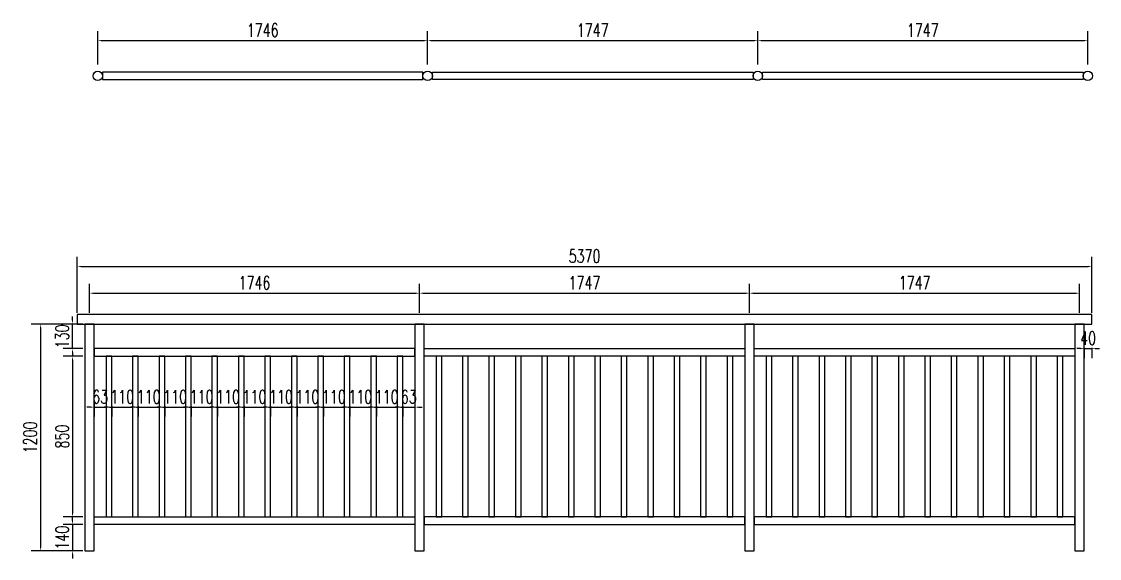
# Model space of a CAD drawing. Header units: millimetres. Extents: x -2430464 to 225692, y -180 to 1805330.
# Drawn here: x -1566418 to -1560713, y 608733 to 611574 of the extents above; entities that cross this region are included whole.
import ezdxf

# ---------------------------------------------------------------- set-up
doc = ezdxf.new("R2010")
doc.units = ezdxf.units.MM
doc.header["$LTSCALE"] = 1000
doc.layers.get('0').update_dxf_attribs({"linetype": 'CONTINUOUS'})
doc.layers.get('DEFPOINTS').update_dxf_attribs({"linetype": 'CONTINUOUS'})
for name, color, linetype in [('W-PLASTIC_RAILINGS塑木栏杆', 6, 'CONTINUOUS'), ('W-WOOD_FLOOR木地板', 30, 'CONTINUOUS'), ('景-通用-文字', 7, 'CONTINUOUS')]:
    doc.layers.add(name, color=color, linetype=linetype)
doc.styles.add('STANDARD_T3', font='simplex.shx', dxfattribs={"width": 0.7, "bigfont": 'gbcbig.shx'})
doc.dimstyles.new('W&&20', dxfattribs={"dimtxt": 70, "dimasz": 20, "dimexe": 50, "dimexo": 60, "dimgap": 20, "dimtad": 1, "dimdec": 0, "dimzin": 0, "dimdsep": 46, "dimtxsty": 'STANDARD_T3', "dimcen": 0.09, "dimclrd": 1, "dimclre": 1, "dimclrt": 7, "dimazin": 2, "dimtfac": 1, "dimtdec": 0, "dimtix": 1, "dimtmove": 2, "dimatfit": 3, "dimfxl": 0, "dimtolj": 1, "dimtzin": 0, "dimarcsym": 0})

# ---------------------------------------------------------------- blocks, each defined once
blk = doc.blocks.new('*U794')
at = {"layer": 'W-PLASTIC_RAILINGS塑木栏杆'}
blk.add_lwpolyline([(-15, -420), (15, -420), (15, 430), (-15, 430)], close=True, dxfattribs=at)
blk = doc.blocks.new('*U795')
at = {"layer": 'W-PLASTIC_RAILINGS塑木栏杆', "color": 0, "linetype": 'ByBlock', "lineweight": -2, "transparency": 16777216}
for p in [(0, 0), (140, 0), (280, 0), (420, 0), (560, 0), (700, 0), (840, 0), (980, 0), (1120, 0), (1260, 0), (1400, 0), (1540, 0)]:
    blk.add_blockref('*U794', p, dxfattribs=at)
blk = doc.blocks.new('*D797')
at = {"layer": 'DEFPOINTS', "color": 0, "transparency": 16777216}
for p in [(-1566123, 609973.4), (-1566317, 608773.4), (-1566083, 608773.4)]:
    blk.add_point(p, dxfattribs=at)
at = {"layer": 'W-WOOD_FLOOR木地板', "color": 1, "lineweight": -2, "transparency": 16777216}
for p, q in [((-1566183, 609973.4), (-1566367, 609973.4)), ((-1566317, 609953.4), (-1566317, 608793.4)), ((-1566143, 608773.4), (-1566367, 608773.4))]:
    blk.add_line(p, q, dxfattribs=at)
at = {"layer": 'W-WOOD_FLOOR木地板', "color": 1, "transparency": 16777216}
for points in [[(-1566320.3, 609953.4), (-1566313.6, 609953.4), (-1566317, 609973.4)], [(-1566320.3, 608793.4), (-1566313.6, 608793.4), (-1566317, 608773.4)]]:
    blk.add_solid(points, dxfattribs=at)
at = {"layer": 'W-WOOD_FLOOR木地板', "color": 7, "transparency": 16777216, "insert": (-1566372, 609373.4), "char_height": 70, "attachment_point": 5, "rotation": 90, "style": 'STANDARD_T3'}
blk.add_mtext('\\A1;1200', dxfattribs=at)
blk = doc.blocks.new('*D798')
at = {"layer": 'DEFPOINTS', "color": 0, "transparency": 16777216}
for p in [(-1566033, 609803.4), (-1566148, 608953.4), (-1566033, 608953.4)]:
    blk.add_point(p, dxfattribs=at)
at = {"layer": 'W-WOOD_FLOOR木地板', "color": 1, "lineweight": -2, "transparency": 16777216}
for p, q in [((-1566093, 609803.4), (-1566198, 609803.4)), ((-1566148, 609783.4), (-1566148, 608973.4)), ((-1566093, 608953.4), (-1566198, 608953.4))]:
    blk.add_line(p, q, dxfattribs=at)
at = {"layer": 'W-WOOD_FLOOR木地板', "color": 1, "transparency": 16777216}
for points in [[(-1566151.3, 609783.4), (-1566144.6, 609783.4), (-1566148, 609803.4)], [(-1566151.3, 608973.4), (-1566144.6, 608973.4), (-1566148, 608953.4)]]:
    blk.add_solid(points, dxfattribs=at)
at = {"layer": 'W-WOOD_FLOOR木地板', "color": 7, "transparency": 16777216, "insert": (-1566203, 609378.4), "char_height": 70, "attachment_point": 5, "rotation": 90, "style": 'STANDARD_T3'}
blk.add_mtext('\\A1;850', dxfattribs=at)
blk = doc.blocks.new('*D796')
at = {"layer": 'DEFPOINTS', "color": 0, "transparency": 16777216}
for p in [(-1566148, 609973.4), (-1566033, 609973.4), (-1566033, 609843.4)]:
    blk.add_point(p, dxfattribs=at)
at = {"layer": 'W-WOOD_FLOOR木地板', "color": 1, "lineweight": -2, "transparency": 16777216}
for p, q in [((-1566093, 609973.4), (-1566198, 609973.4)), ((-1566148, 609993.4), (-1566148, 610013.4)), ((-1566148, 609843.4), (-1566148, 609973.4)), ((-1566093, 609843.4), (-1566198, 609843.4)), ((-1566148, 609823.4), (-1566148, 609803.4))]:
    blk.add_line(p, q, dxfattribs=at)
at = {"layer": 'W-WOOD_FLOOR木地板', "color": 1, "transparency": 16777216}
for points in [[(-1566151.3, 609993.4), (-1566144.6, 609993.4), (-1566148, 609973.4)], [(-1566151.3, 609823.4), (-1566144.6, 609823.4), (-1566148, 609843.4)]]:
    blk.add_solid(points, dxfattribs=at)
at = {"layer": 'W-WOOD_FLOOR木地板', "color": 7, "transparency": 16777216, "insert": (-1566203, 609908.4), "char_height": 70, "attachment_point": 5, "rotation": 90, "style": 'STANDARD_T3'}
blk.add_mtext('\\A1;130', dxfattribs=at)
blk = doc.blocks.new('*D799')
at = {"layer": 'DEFPOINTS', "color": 0, "transparency": 16777216}
for p in [(-1566033, 608913.4), (-1566147.9, 608773.4), (-1566033, 608773.4)]:
    blk.add_point(p, dxfattribs=at)
at = {"layer": 'W-WOOD_FLOOR木地板', "color": 1, "lineweight": -2, "transparency": 16777216}
for p, q in [((-1566147.9, 608933.4), (-1566147.9, 608953.4)), ((-1566093, 608913.4), (-1566197.9, 608913.4)), ((-1566147.9, 608913.4), (-1566147.9, 608773.4)), ((-1566093, 608773.4), (-1566197.9, 608773.4)), ((-1566147.9, 608753.4), (-1566147.9, 608733.4))]:
    blk.add_line(p, q, dxfattribs=at)
at = {"layer": 'W-WOOD_FLOOR木地板', "color": 1, "transparency": 16777216}
for points in [[(-1566151.2, 608933.4), (-1566144.6, 608933.4), (-1566147.9, 608913.4)], [(-1566151.2, 608753.4), (-1566144.6, 608753.4), (-1566147.9, 608773.4)]]:
    blk.add_solid(points, dxfattribs=at)
at = {"layer": 'W-WOOD_FLOOR木地板', "color": 7, "transparency": 16777216, "insert": (-1566202.9, 608843.4), "char_height": 70, "attachment_point": 5, "rotation": 90, "style": 'STANDARD_T3'}
blk.add_mtext('\\A1;140', dxfattribs=at)
blk = doc.blocks.new('*D800')
at = {"layer": 'DEFPOINTS', "color": 0, "transparency": 16777216}
for p in [(-1564312, 610136.9), (-1566058, 609973.4), (-1564312, 609973.4)]:
    blk.add_point(p, dxfattribs=at)
at = {"layer": 'W-WOOD_FLOOR木地板', "color": 1, "lineweight": -2, "transparency": 16777216}
for p, q in [((-1566058, 610033.4), (-1566058, 610186.9)), ((-1564312, 610033.4), (-1564312, 610186.9)), ((-1566038, 610136.9), (-1564332, 610136.9))]:
    blk.add_line(p, q, dxfattribs=at)
at = {"layer": 'W-WOOD_FLOOR木地板', "color": 1, "transparency": 16777216}
for points in [[(-1566038, 610140.2), (-1566038, 610133.6), (-1566058, 610136.9)], [(-1564332, 610140.2), (-1564332, 610133.6), (-1564312, 610136.9)]]:
    blk.add_solid(points, dxfattribs=at)
at = {"layer": 'W-WOOD_FLOOR木地板', "color": 7, "transparency": 16777216, "insert": (-1565185, 610191.9), "char_height": 70, "attachment_point": 5, "style": 'STANDARD_T3'}
blk.add_mtext('\\A1;1746', dxfattribs=at)
blk = doc.blocks.new('*D801')
at = {"layer": 'DEFPOINTS', "color": 0, "transparency": 16777216}
for p in [(-1562565, 610136.9), (-1564312, 609973.4), (-1562565, 609973.4)]:
    blk.add_point(p, dxfattribs=at)
at = {"layer": 'W-WOOD_FLOOR木地板', "color": 1, "lineweight": -2, "transparency": 16777216}
for p, q in [((-1564312, 610033.4), (-1564312, 610186.9)), ((-1562565, 610033.4), (-1562565, 610186.9)), ((-1564292, 610136.9), (-1562585, 610136.9))]:
    blk.add_line(p, q, dxfattribs=at)
at = {"layer": 'W-WOOD_FLOOR木地板', "color": 1, "transparency": 16777216}
for points in [[(-1564292, 610140.2), (-1564292, 610133.6), (-1564312, 610136.9)], [(-1562585, 610140.2), (-1562585, 610133.6), (-1562565, 610136.9)]]:
    blk.add_solid(points, dxfattribs=at)
at = {"layer": 'W-WOOD_FLOOR木地板', "color": 7, "transparency": 16777216, "insert": (-1563438.5, 610191.9), "char_height": 70, "attachment_point": 5, "style": 'STANDARD_T3'}
blk.add_mtext('\\A1;1747', dxfattribs=at)
blk = doc.blocks.new('*D802')
at = {"layer": 'DEFPOINTS', "color": 0, "transparency": 16777216}
for p in [(-1560818, 610136.9), (-1562565, 609973.4), (-1560818, 609973.4)]:
    blk.add_point(p, dxfattribs=at)
at = {"layer": 'W-WOOD_FLOOR木地板', "color": 1, "lineweight": -2, "transparency": 16777216}
for p, q in [((-1562565, 610033.4), (-1562565, 610186.9)), ((-1560818, 610033.4), (-1560818, 610186.9)), ((-1562545, 610136.9), (-1560838, 610136.9))]:
    blk.add_line(p, q, dxfattribs=at)
at = {"layer": 'W-WOOD_FLOOR木地板', "color": 1, "transparency": 16777216}
for points in [[(-1562545, 610140.2), (-1562545, 610133.6), (-1562565, 610136.9)], [(-1560838, 610140.2), (-1560838, 610133.6), (-1560818, 610136.9)]]:
    blk.add_solid(points, dxfattribs=at)
at = {"layer": 'W-WOOD_FLOOR木地板', "color": 7, "transparency": 16777216, "insert": (-1561691.5, 610191.9), "char_height": 70, "attachment_point": 5, "style": 'STANDARD_T3'}
blk.add_mtext('\\A1;1747', dxfattribs=at)
blk = doc.blocks.new('*D803')
at = {"layer": 'DEFPOINTS', "color": 0, "transparency": 16777216}
for p in [(-1566033, 609610.9), (-1565970, 609610.9), (-1565970, 609533.9)]:
    blk.add_point(p, dxfattribs=at)
at = {"layer": 'W-WOOD_FLOOR木地板', "color": 1, "lineweight": -2, "transparency": 16777216}
for p, q in [((-1566053, 609533.9), (-1566073, 609533.9)), ((-1566033, 609550.9), (-1566033, 609483.9)), ((-1566033, 609533.9), (-1565970, 609533.9)), ((-1565970, 609550.9), (-1565970, 609483.9)), ((-1565950, 609533.9), (-1565930, 609533.9))]:
    blk.add_line(p, q, dxfattribs=at)
at = {"layer": 'W-WOOD_FLOOR木地板', "color": 1, "transparency": 16777216}
for points in [[(-1566053, 609537.2), (-1566053, 609530.6), (-1566033, 609533.9)], [(-1565950, 609537.2), (-1565950, 609530.6), (-1565970, 609533.9)]]:
    blk.add_solid(points, dxfattribs=at)
at = {"layer": 'W-WOOD_FLOOR木地板', "color": 7, "transparency": 16777216, "insert": (-1566001.5, 609588.9), "char_height": 70, "attachment_point": 5, "style": 'STANDARD_T3'}
blk.add_mtext('\\A1;63', dxfattribs=at)
blk = doc.blocks.new('*D929')
at = {"layer": 'DEFPOINTS', "color": 0, "transparency": 16777216}
for p in [(-1564400, 609657.8), (-1564337, 609657.8), (-1564337, 609533.9)]:
    blk.add_point(p, dxfattribs=at)
at = {"layer": '景-通用-文字', "color": 1, "lineweight": -2, "transparency": 16777216}
for p, q in [((-1564420, 609533.9), (-1564440, 609533.9)), ((-1564400, 609538.9), (-1564400, 609483.9)), ((-1564400, 609533.9), (-1564337, 609533.9)), ((-1564337, 609538.9), (-1564337, 609483.9)), ((-1564317, 609533.9), (-1564297, 609533.9))]:
    blk.add_line(p, q, dxfattribs=at)
at = {"layer": '景-通用-文字', "color": 1, "transparency": 16777216}
for points in [[(-1564420, 609537.2), (-1564420, 609530.6), (-1564400, 609533.9)], [(-1564317, 609537.2), (-1564317, 609530.6), (-1564337, 609533.9)]]:
    blk.add_solid(points, dxfattribs=at)
at = {"layer": '景-通用-文字', "color": 7, "transparency": 16777216, "insert": (-1564368.5, 609588.9), "char_height": 70, "attachment_point": 5, "style": 'STANDARD_T3'}
blk.add_mtext('\\A1;63', dxfattribs=at)
blk = doc.blocks.new('*D930')
at = {"layer": 'DEFPOINTS', "color": 0, "transparency": 16777216}
for p in [(-1565940, 609657.8), (-1565830, 609657.8), (-1565830, 609533.9)]:
    blk.add_point(p, dxfattribs=at)
at = {"layer": '景-通用-文字', "color": 1, "lineweight": -2, "transparency": 16777216}
for p, q in [((-1565960, 609533.9), (-1565980, 609533.9)), ((-1565940, 609538.9), (-1565940, 609483.9)), ((-1565940, 609533.9), (-1565830, 609533.9)), ((-1565830, 609538.9), (-1565830, 609483.9)), ((-1565810, 609533.9), (-1565790, 609533.9))]:
    blk.add_line(p, q, dxfattribs=at)
at = {"layer": '景-通用-文字', "color": 1, "transparency": 16777216}
for points in [[(-1565960, 609537.2), (-1565960, 609530.6), (-1565940, 609533.9)], [(-1565810, 609537.2), (-1565810, 609530.6), (-1565830, 609533.9)]]:
    blk.add_solid(points, dxfattribs=at)
at = {"layer": '景-通用-文字', "color": 7, "transparency": 16777216, "insert": (-1565885, 609588.9), "char_height": 70, "attachment_point": 5, "style": 'STANDARD_T3'}
blk.add_mtext('\\A1;110', dxfattribs=at)
blk = doc.blocks.new('*D2102')
at = {"layer": 'DEFPOINTS', "color": 0, "transparency": 16777216}
for p in [(-1560753, 610278.4), (-1566123, 609973.4), (-1560753, 609973.4)]:
    blk.add_point(p, dxfattribs=at)
at = {"layer": 'W-WOOD_FLOOR木地板', "color": 1, "lineweight": -2, "transparency": 16777216}
for p, q in [((-1566123, 610033.4), (-1566123, 610328.4)), ((-1560753, 610033.4), (-1560753, 610328.4)), ((-1566103, 610278.4), (-1560773, 610278.4))]:
    blk.add_line(p, q, dxfattribs=at)
at = {"layer": 'W-WOOD_FLOOR木地板', "color": 1, "transparency": 16777216}
for points in [[(-1566103, 610281.7), (-1566103, 610275.1), (-1566123, 610278.4)], [(-1560773, 610281.7), (-1560773, 610275.1), (-1560753, 610278.4)]]:
    blk.add_solid(points, dxfattribs=at)
at = {"layer": 'W-WOOD_FLOOR木地板', "color": 7, "transparency": 16777216, "insert": (-1563438, 610333.4), "char_height": 70, "attachment_point": 5, "style": 'STANDARD_T3'}
blk.add_mtext('\\A1;5370', dxfattribs=at)
blk = doc.blocks.new('*D2103')
at = {"color": 1, "lineweight": -2, "transparency": 16777216}
for p, q in [((-1560813, 609843.4), (-1560833, 609843.4)), ((-1560793, 609848.4), (-1560793, 609793.4)), ((-1560793, 609843.4), (-1560753, 609843.4)), ((-1560753, 609848.4), (-1560753, 609793.4)), ((-1560733, 609843.4), (-1560713, 609843.4))]:
    blk.add_line(p, q, dxfattribs=at)
at = {"color": 1, "transparency": 16777216}
for points in [[(-1560813, 609846.7), (-1560813, 609840.1), (-1560793, 609843.4)], [(-1560733, 609846.7), (-1560733, 609840.1), (-1560753, 609843.4)]]:
    blk.add_solid(points, dxfattribs=at)
at = {"layer": 'DEFPOINTS', "color": 0, "transparency": 16777216}
for p in [(-1560793, 609973.4), (-1560753, 609973.4), (-1560753, 609843.4)]:
    blk.add_point(p, dxfattribs=at)
at = {"color": 7, "transparency": 16777216, "insert": (-1560773, 609898.4), "char_height": 70, "attachment_point": 5, "style": 'STANDARD_T3'}
blk.add_mtext('\\A1;40', dxfattribs=at)
blk = doc.blocks.new('*D2376')
at = {"color": 1, "lineweight": -2, "transparency": 16777216}
for p, q in [((-1566014.5, 611346.7), (-1566014.5, 611523.2)), ((-1564268.5, 611346.7), (-1564268.5, 611523.2)), ((-1565994.5, 611473.2), (-1564288.5, 611473.2))]:
    blk.add_line(p, q, dxfattribs=at)
at = {"color": 1, "transparency": 16777216}
for points in [[(-1565994.5, 611476.5), (-1565994.5, 611469.8), (-1566014.5, 611473.2)], [(-1564288.5, 611476.5), (-1564288.5, 611469.8), (-1564268.5, 611473.2)]]:
    blk.add_solid(points, dxfattribs=at)
at = {"layer": 'DEFPOINTS', "color": 0, "transparency": 16777216}
for p in [(-1564268.5, 611473.2), (-1566014.5, 611286.7), (-1564268.5, 611286.7)]:
    blk.add_point(p, dxfattribs=at)
at = {"color": 7, "transparency": 16777216, "insert": (-1565141.5, 611528.2), "char_height": 70, "attachment_point": 5, "style": 'STANDARD_T3'}
blk.add_mtext('\\A1;1746', dxfattribs=at)
blk = doc.blocks.new('*D2377')
at = {"color": 1, "lineweight": -2, "transparency": 16777216}
for p, q in [((-1564268.5, 611346.7), (-1564268.5, 611523.2)), ((-1562521.5, 611346.7), (-1562521.5, 611523.2)), ((-1564248.5, 611473.2), (-1562541.5, 611473.2))]:
    blk.add_line(p, q, dxfattribs=at)
at = {"color": 1, "transparency": 16777216}
for points in [[(-1564248.5, 611476.5), (-1564248.5, 611469.8), (-1564268.5, 611473.2)], [(-1562541.5, 611476.5), (-1562541.5, 611469.8), (-1562521.5, 611473.2)]]:
    blk.add_solid(points, dxfattribs=at)
at = {"layer": 'DEFPOINTS', "color": 0, "transparency": 16777216}
for p in [(-1562521.5, 611473.2), (-1564268.5, 611286.7), (-1562521.5, 611286.7)]:
    blk.add_point(p, dxfattribs=at)
at = {"color": 7, "transparency": 16777216, "insert": (-1563395, 611528.2), "char_height": 70, "attachment_point": 5, "style": 'STANDARD_T3'}
blk.add_mtext('\\A1;1747', dxfattribs=at)
blk = doc.blocks.new('*D2378')
at = {"color": 1, "lineweight": -2, "transparency": 16777216}
for p, q in [((-1562521.5, 611346.7), (-1562521.5, 611523.2)), ((-1560774.5, 611346.7), (-1560774.5, 611523.2)), ((-1562501.5, 611473.2), (-1560794.5, 611473.2))]:
    blk.add_line(p, q, dxfattribs=at)
at = {"color": 1, "transparency": 16777216}
for points in [[(-1562501.5, 611476.5), (-1562501.5, 611469.8), (-1562521.5, 611473.2)], [(-1560794.5, 611476.5), (-1560794.5, 611469.8), (-1560774.5, 611473.2)]]:
    blk.add_solid(points, dxfattribs=at)
at = {"layer": 'DEFPOINTS', "color": 0, "transparency": 16777216}
for p in [(-1560774.5, 611473.2), (-1562521.5, 611286.7), (-1560774.5, 611286.7)]:
    blk.add_point(p, dxfattribs=at)
at = {"color": 7, "transparency": 16777216, "insert": (-1561648, 611528.2), "char_height": 70, "attachment_point": 5, "style": 'STANDARD_T3'}
blk.add_mtext('\\A1;1747', dxfattribs=at)
blk = doc.blocks.new('*D2467')
at = {"layer": 'DEFPOINTS', "color": 0, "transparency": 16777216}
for p in [(-1565800, 609657.8), (-1565690, 609657.8), (-1565690, 609533.9)]:
    blk.add_point(p, dxfattribs=at)
at = {"layer": '景-通用-文字', "color": 1, "lineweight": -2, "transparency": 16777216}
for p, q in [((-1565820, 609533.9), (-1565840, 609533.9)), ((-1565800, 609538.9), (-1565800, 609483.9)), ((-1565800, 609533.9), (-1565690, 609533.9)), ((-1565690, 609538.9), (-1565690, 609483.9)), ((-1565670, 609533.9), (-1565650, 609533.9))]:
    blk.add_line(p, q, dxfattribs=at)
at = {"layer": '景-通用-文字', "color": 1, "transparency": 16777216}
for points in [[(-1565820, 609537.2), (-1565820, 609530.6), (-1565800, 609533.9)], [(-1565670, 609537.2), (-1565670, 609530.6), (-1565690, 609533.9)]]:
    blk.add_solid(points, dxfattribs=at)
at = {"layer": '景-通用-文字', "color": 7, "transparency": 16777216, "insert": (-1565745, 609588.9), "char_height": 70, "attachment_point": 5, "style": 'STANDARD_T3'}
blk.add_mtext('\\A1;110', dxfattribs=at)
blk = doc.blocks.new('*D2468')
at = {"layer": 'DEFPOINTS', "color": 0, "transparency": 16777216}
for p in [(-1565660, 609657.8), (-1565550, 609657.8), (-1565550, 609533.9)]:
    blk.add_point(p, dxfattribs=at)
at = {"layer": '景-通用-文字', "color": 1, "lineweight": -2, "transparency": 16777216}
for p, q in [((-1565680, 609533.9), (-1565700, 609533.9)), ((-1565660, 609538.9), (-1565660, 609483.9)), ((-1565660, 609533.9), (-1565550, 609533.9)), ((-1565550, 609538.9), (-1565550, 609483.9)), ((-1565530, 609533.9), (-1565510, 609533.9))]:
    blk.add_line(p, q, dxfattribs=at)
at = {"layer": '景-通用-文字', "color": 1, "transparency": 16777216}
for points in [[(-1565680, 609537.2), (-1565680, 609530.6), (-1565660, 609533.9)], [(-1565530, 609537.2), (-1565530, 609530.6), (-1565550, 609533.9)]]:
    blk.add_solid(points, dxfattribs=at)
at = {"layer": '景-通用-文字', "color": 7, "transparency": 16777216, "insert": (-1565605, 609588.9), "char_height": 70, "attachment_point": 5, "style": 'STANDARD_T3'}
blk.add_mtext('\\A1;110', dxfattribs=at)
blk = doc.blocks.new('*D2469')
at = {"layer": 'DEFPOINTS', "color": 0, "transparency": 16777216}
for p in [(-1565520, 609657.8), (-1565410, 609657.8), (-1565410, 609533.9)]:
    blk.add_point(p, dxfattribs=at)
at = {"layer": '景-通用-文字', "color": 1, "lineweight": -2, "transparency": 16777216}
for p, q in [((-1565540, 609533.9), (-1565560, 609533.9)), ((-1565520, 609538.9), (-1565520, 609483.9)), ((-1565520, 609533.9), (-1565410, 609533.9)), ((-1565410, 609538.9), (-1565410, 609483.9)), ((-1565390, 609533.9), (-1565370, 609533.9))]:
    blk.add_line(p, q, dxfattribs=at)
at = {"layer": '景-通用-文字', "color": 1, "transparency": 16777216}
for points in [[(-1565540, 609537.2), (-1565540, 609530.6), (-1565520, 609533.9)], [(-1565390, 609537.2), (-1565390, 609530.6), (-1565410, 609533.9)]]:
    blk.add_solid(points, dxfattribs=at)
at = {"layer": '景-通用-文字', "color": 7, "transparency": 16777216, "insert": (-1565465, 609588.9), "char_height": 70, "attachment_point": 5, "style": 'STANDARD_T3'}
blk.add_mtext('\\A1;110', dxfattribs=at)
blk = doc.blocks.new('*D2470')
at = {"layer": 'DEFPOINTS', "color": 0, "transparency": 16777216}
for p in [(-1565380, 609657.8), (-1565270, 609657.8), (-1565270, 609533.9)]:
    blk.add_point(p, dxfattribs=at)
at = {"layer": '景-通用-文字', "color": 1, "lineweight": -2, "transparency": 16777216}
for p, q in [((-1565400, 609533.9), (-1565420, 609533.9)), ((-1565380, 609538.9), (-1565380, 609483.9)), ((-1565380, 609533.9), (-1565270, 609533.9)), ((-1565270, 609538.9), (-1565270, 609483.9)), ((-1565250, 609533.9), (-1565230, 609533.9))]:
    blk.add_line(p, q, dxfattribs=at)
at = {"layer": '景-通用-文字', "color": 1, "transparency": 16777216}
for points in [[(-1565400, 609537.2), (-1565400, 609530.6), (-1565380, 609533.9)], [(-1565250, 609537.2), (-1565250, 609530.6), (-1565270, 609533.9)]]:
    blk.add_solid(points, dxfattribs=at)
at = {"layer": '景-通用-文字', "color": 7, "transparency": 16777216, "insert": (-1565325, 609588.9), "char_height": 70, "attachment_point": 5, "style": 'STANDARD_T3'}
blk.add_mtext('\\A1;110', dxfattribs=at)
blk = doc.blocks.new('*D2471')
at = {"layer": 'DEFPOINTS', "color": 0, "transparency": 16777216}
for p in [(-1565240, 609657.8), (-1565130, 609657.8), (-1565130, 609533.9)]:
    blk.add_point(p, dxfattribs=at)
at = {"layer": '景-通用-文字', "color": 1, "lineweight": -2, "transparency": 16777216}
for p, q in [((-1565260, 609533.9), (-1565280, 609533.9)), ((-1565240, 609538.9), (-1565240, 609483.9)), ((-1565240, 609533.9), (-1565130, 609533.9)), ((-1565130, 609538.9), (-1565130, 609483.9)), ((-1565110, 609533.9), (-1565090, 609533.9))]:
    blk.add_line(p, q, dxfattribs=at)
at = {"layer": '景-通用-文字', "color": 1, "transparency": 16777216}
for points in [[(-1565260, 609537.2), (-1565260, 609530.6), (-1565240, 609533.9)], [(-1565110, 609537.2), (-1565110, 609530.6), (-1565130, 609533.9)]]:
    blk.add_solid(points, dxfattribs=at)
at = {"layer": '景-通用-文字', "color": 7, "transparency": 16777216, "insert": (-1565185, 609588.9), "char_height": 70, "attachment_point": 5, "style": 'STANDARD_T3'}
blk.add_mtext('\\A1;110', dxfattribs=at)
blk = doc.blocks.new('*D2472')
at = {"layer": 'DEFPOINTS', "color": 0, "transparency": 16777216}
for p in [(-1565100, 609657.8), (-1564990, 609657.8), (-1564990, 609533.9)]:
    blk.add_point(p, dxfattribs=at)
at = {"layer": '景-通用-文字', "color": 1, "lineweight": -2, "transparency": 16777216}
for p, q in [((-1565120, 609533.9), (-1565140, 609533.9)), ((-1565100, 609538.9), (-1565100, 609483.9)), ((-1565100, 609533.9), (-1564990, 609533.9)), ((-1564990, 609538.9), (-1564990, 609483.9)), ((-1564970, 609533.9), (-1564950, 609533.9))]:
    blk.add_line(p, q, dxfattribs=at)
at = {"layer": '景-通用-文字', "color": 1, "transparency": 16777216}
for points in [[(-1565120, 609537.2), (-1565120, 609530.6), (-1565100, 609533.9)], [(-1564970, 609537.2), (-1564970, 609530.6), (-1564990, 609533.9)]]:
    blk.add_solid(points, dxfattribs=at)
at = {"layer": '景-通用-文字', "color": 7, "transparency": 16777216, "insert": (-1565045, 609588.9), "char_height": 70, "attachment_point": 5, "style": 'STANDARD_T3'}
blk.add_mtext('\\A1;110', dxfattribs=at)
blk = doc.blocks.new('*D2473')
at = {"layer": 'DEFPOINTS', "color": 0, "transparency": 16777216}
for p in [(-1564960, 609657.8), (-1564850, 609657.8), (-1564850, 609533.9)]:
    blk.add_point(p, dxfattribs=at)
at = {"layer": '景-通用-文字', "color": 1, "lineweight": -2, "transparency": 16777216}
for p, q in [((-1564980, 609533.9), (-1565000, 609533.9)), ((-1564960, 609538.9), (-1564960, 609483.9)), ((-1564960, 609533.9), (-1564850, 609533.9)), ((-1564850, 609538.9), (-1564850, 609483.9)), ((-1564830, 609533.9), (-1564810, 609533.9))]:
    blk.add_line(p, q, dxfattribs=at)
at = {"layer": '景-通用-文字', "color": 1, "transparency": 16777216}
for points in [[(-1564980, 609537.2), (-1564980, 609530.6), (-1564960, 609533.9)], [(-1564830, 609537.2), (-1564830, 609530.6), (-1564850, 609533.9)]]:
    blk.add_solid(points, dxfattribs=at)
at = {"layer": '景-通用-文字', "color": 7, "transparency": 16777216, "insert": (-1564905, 609588.9), "char_height": 70, "attachment_point": 5, "style": 'STANDARD_T3'}
blk.add_mtext('\\A1;110', dxfattribs=at)
blk = doc.blocks.new('*D2474')
at = {"layer": 'DEFPOINTS', "color": 0, "transparency": 16777216}
for p in [(-1564820, 609657.8), (-1564710, 609657.8), (-1564710, 609533.9)]:
    blk.add_point(p, dxfattribs=at)
at = {"layer": '景-通用-文字', "color": 1, "lineweight": -2, "transparency": 16777216}
for p, q in [((-1564840, 609533.9), (-1564860, 609533.9)), ((-1564820, 609538.9), (-1564820, 609483.9)), ((-1564820, 609533.9), (-1564710, 609533.9)), ((-1564710, 609538.9), (-1564710, 609483.9)), ((-1564690, 609533.9), (-1564670, 609533.9))]:
    blk.add_line(p, q, dxfattribs=at)
at = {"layer": '景-通用-文字', "color": 1, "transparency": 16777216}
for points in [[(-1564840, 609537.2), (-1564840, 609530.6), (-1564820, 609533.9)], [(-1564690, 609537.2), (-1564690, 609530.6), (-1564710, 609533.9)]]:
    blk.add_solid(points, dxfattribs=at)
at = {"layer": '景-通用-文字', "color": 7, "transparency": 16777216, "insert": (-1564765, 609588.9), "char_height": 70, "attachment_point": 5, "style": 'STANDARD_T3'}
blk.add_mtext('\\A1;110', dxfattribs=at)
blk = doc.blocks.new('*D2475')
at = {"layer": 'DEFPOINTS', "color": 0, "transparency": 16777216}
for p in [(-1564680, 609657.8), (-1564570, 609657.8), (-1564570, 609533.9)]:
    blk.add_point(p, dxfattribs=at)
at = {"layer": '景-通用-文字', "color": 1, "lineweight": -2, "transparency": 16777216}
for p, q in [((-1564700, 609533.9), (-1564720, 609533.9)), ((-1564680, 609538.9), (-1564680, 609483.9)), ((-1564680, 609533.9), (-1564570, 609533.9)), ((-1564570, 609538.9), (-1564570, 609483.9)), ((-1564550, 609533.9), (-1564530, 609533.9))]:
    blk.add_line(p, q, dxfattribs=at)
at = {"layer": '景-通用-文字', "color": 1, "transparency": 16777216}
for points in [[(-1564700, 609537.2), (-1564700, 609530.6), (-1564680, 609533.9)], [(-1564550, 609537.2), (-1564550, 609530.6), (-1564570, 609533.9)]]:
    blk.add_solid(points, dxfattribs=at)
at = {"layer": '景-通用-文字', "color": 7, "transparency": 16777216, "insert": (-1564625, 609588.9), "char_height": 70, "attachment_point": 5, "style": 'STANDARD_T3'}
blk.add_mtext('\\A1;110', dxfattribs=at)
blk = doc.blocks.new('*D2476')
at = {"layer": 'DEFPOINTS', "color": 0, "transparency": 16777216}
for p in [(-1564540, 609657.8), (-1564430, 609657.8), (-1564430, 609533.9)]:
    blk.add_point(p, dxfattribs=at)
at = {"layer": '景-通用-文字', "color": 1, "lineweight": -2, "transparency": 16777216}
for p, q in [((-1564560, 609533.9), (-1564580, 609533.9)), ((-1564540, 609538.9), (-1564540, 609483.9)), ((-1564540, 609533.9), (-1564430, 609533.9)), ((-1564430, 609538.9), (-1564430, 609483.9)), ((-1564410, 609533.9), (-1564390, 609533.9))]:
    blk.add_line(p, q, dxfattribs=at)
at = {"layer": '景-通用-文字', "color": 1, "transparency": 16777216}
for points in [[(-1564560, 609537.2), (-1564560, 609530.6), (-1564540, 609533.9)], [(-1564410, 609537.2), (-1564410, 609530.6), (-1564430, 609533.9)]]:
    blk.add_solid(points, dxfattribs=at)
at = {"layer": '景-通用-文字', "color": 7, "transparency": 16777216, "insert": (-1564485, 609588.9), "char_height": 70, "attachment_point": 5, "style": 'STANDARD_T3'}
blk.add_mtext('\\A1;110', dxfattribs=at)
blk = doc.blocks.new('*U2477')
at = {"layer": 'W-PLASTIC_RAILINGS塑木栏杆'}
blk.add_lwpolyline([(-15, -420), (15, -420), (15, 430), (-15, 430)], close=True, dxfattribs=at)
blk = doc.blocks.new('*U2478')
at = {"layer": 'W-PLASTIC_RAILINGS塑木栏杆', "color": 0, "linetype": 'ByBlock', "lineweight": -2, "transparency": 16777216}
for p in [(0, 0), (140, 0), (280, 0), (420, 0), (560, 0), (700, 0), (840, 0), (980, 0), (1120, 0), (1260, 0), (1400, 0), (1540, 0)]:
    blk.add_blockref('*U2477', p, dxfattribs=at)
blk = doc.blocks.new('*U2479')
at = {"layer": 'W-PLASTIC_RAILINGS塑木栏杆'}
blk.add_lwpolyline([(-15, -420), (15, -420), (15, 430), (-15, 430)], close=True, dxfattribs=at)
blk = doc.blocks.new('*U2480')
at = {"layer": 'W-PLASTIC_RAILINGS塑木栏杆', "color": 0, "linetype": 'ByBlock', "lineweight": -2, "transparency": 16777216}
for p in [(0, 0), (140, 0), (280, 0), (420, 0), (560, 0), (700, 0), (840, 0), (980, 0), (1120, 0), (1260, 0), (1400, 0), (1540, 0)]:
    blk.add_blockref('*U2479', p, dxfattribs=at)

msp = doc.modelspace()

# ---------------------------------------------------------------- linework, layer by layer
at = {"layer": 'W-PLASTIC_RAILINGS塑木栏杆'}
for points in [[(-1565989.46, 611266.68), (-1564293.46, 611266.68), (-1564293.46, 611306.68), (-1565989.46, 611306.68)], [(-1562546.46, 611266.68), (-1564243.46, 611266.68), (-1564243.46, 611306.68), (-1562546.46, 611306.68)], [(-1560799.46, 611266.68), (-1562496.46, 611266.68), (-1562496.46, 611306.68), (-1560799.46, 611306.68)], [(-1566122.97, 609973.41), (-1560752.97, 609973.41), (-1560752.97, 610023.41), (-1566122.97, 610023.41)], [(-1566082.97, 608773.41), (-1566032.97, 608773.41), (-1566032.97, 609973.41), (-1566082.97, 609973.41)], [(-1564336.97, 608773.41), (-1564286.97, 608773.41), (-1564286.97, 609973.41), (-1564336.97, 609973.41)], [(-1562589.97, 608773.41), (-1562539.97, 608773.41), (-1562539.97, 609973.41), (-1562589.97, 609973.41)], [(-1560842.97, 608773.41), (-1560792.97, 608773.41), (-1560792.97, 609973.41), (-1560842.97, 609973.41)], [(-1566032.97, 609803.41), (-1564336.97, 609803.41), (-1564336.97, 609843.41), (-1566032.97, 609843.41)], [(-1562589.97, 609803.41), (-1564286.97, 609803.41), (-1564286.97, 609843.41), (-1562589.97, 609843.41)], [(-1560842.97, 609803.41), (-1562539.97, 609803.41), (-1562539.97, 609843.41), (-1560842.97, 609843.41)], [(-1566032.97, 608953.41), (-1564336.97, 608953.41), (-1564336.97, 608913.41), (-1566032.97, 608913.41)], [(-1562589.97, 608953.41), (-1564286.97, 608953.41), (-1564286.97, 608913.41), (-1562589.97, 608913.41)], [(-1560842.97, 608953.41), (-1562539.97, 608953.41), (-1562539.97, 608913.41), (-1560842.97, 608913.41)]]:
    msp.add_lwpolyline(points, close=True, dxfattribs=at)
for centre in [(-1566014.46, 611286.68), (-1564268.46, 611286.68), (-1562521.46, 611286.68), (-1560774.46, 611286.68)]:
    msp.add_circle(centre, 25, dxfattribs=at)

# ---------------------------------------------------------------- block references
for name, p in [('*U795', (-1565954.97, 609373.41)), ('*U2478', (-1564208.97, 609373.41)), ('*U2480', (-1562461.97, 609373.41))]:
    msp.add_blockref(name, p, dxfattribs=at)

# ---------------------------------------------------------------- dimensions: what is measured, and where the dimension line sits
for base, p1, p2, picture, middle in [((-1564268.46, 611473.17), (-1566014.46, 611286.68), (-1564268.46, 611286.68), '*D2376', (-1565141.46, 611528.17)), ((-1562521.46, 611473.17), (-1564268.46, 611286.68), (-1562521.46, 611286.68), '*D2377', (-1563394.96, 611528.17)), ((-1560774.46, 611473.17), (-1562521.46, 611286.68), (-1560774.46, 611286.68), '*D2378', (-1561647.96, 611528.17))]:
    dim = msp.add_linear_dim(base=base, p1=p1, p2=p2, dimstyle='W&&20')
    dim.commit()
    dim.dimension.update_dxf_attribs({"geometry": picture, "text_midpoint": middle})
at = {"color": 1}
dim = msp.add_linear_dim(base=(-1560752.97, 609843.41), p1=(-1560792.97, 609973.41), p2=(-1560752.97, 609973.41), dimstyle='W&&20', override={"dimfxl": 5, "dimfxlon": 1, "dimarcsym": 2}, dxfattribs=at)
dim.commit()
dim.dimension.update_dxf_attribs({"geometry": '*D2103', "text_midpoint": (-1560772.97, 609898.41)})
at = {"layer": 'W-WOOD_FLOOR木地板'}
for base, p1, p2, picture, middle in [((-1560752.97, 610278.41), (-1566122.97, 609973.41), (-1560752.97, 609973.41), '*D2102', (-1563437.97, 610333.41)), ((-1564311.97, 610136.91), (-1566057.97, 609973.41), (-1564311.97, 609973.41), '*D800', (-1565184.97, 610191.91)), ((-1562564.97, 610136.91), (-1564311.97, 609973.41), (-1562564.97, 609973.41), '*D801', (-1563438.47, 610191.91)), ((-1560817.97, 610136.91), (-1562564.97, 609973.41), (-1560817.97, 609973.41), '*D802', (-1561691.47, 610191.91)), ((-1565969.97, 609533.91), (-1566032.97, 609610.91), (-1565969.97, 609610.91), '*D803', (-1566001.47, 609588.91))]:
    dim = msp.add_linear_dim(base=base, p1=p1, p2=p2, dimstyle='W&&20', dxfattribs=at)
    dim.commit()
    dim.dimension.update_dxf_attribs({"geometry": picture, "text_midpoint": middle})
for base, p1, p2, picture, middle in [((-1566316.97, 608773.41), (-1566122.97, 609973.41), (-1566082.97, 608773.41), '*D797', (-1566371.97, 609373.41)), ((-1566147.97, 609973.41), (-1566032.97, 609843.41), (-1566032.97, 609973.41), '*D796', (-1566202.97, 609908.41)), ((-1566147.97, 608953.41), (-1566032.97, 609803.41), (-1566032.97, 608953.41), '*D798', (-1566202.97, 609378.41)), ((-1566147.91, 608773.41), (-1566032.97, 608913.41), (-1566032.97, 608773.41), '*D799', (-1566202.91, 608843.41))]:
    dim = msp.add_linear_dim(base=base, p1=p1, p2=p2, angle=90, dimstyle='W&&20', dxfattribs=at)
    dim.commit()
    dim.dimension.update_dxf_attribs({"geometry": picture, "text_midpoint": middle})
at = {"layer": '景-通用-文字', "color": 3}
for base, p1, p2, picture, middle in [((-1565829.97, 609533.91), (-1565939.97, 609657.83), (-1565829.97, 609657.83), '*D930', (-1565884.97, 609588.91)), ((-1565689.97, 609533.91), (-1565799.97, 609657.83), (-1565689.97, 609657.83), '*D2467', (-1565744.97, 609588.91)), ((-1565549.97, 609533.91), (-1565659.97, 609657.83), (-1565549.97, 609657.83), '*D2468', (-1565604.97, 609588.91)), ((-1565409.97, 609533.91), (-1565519.97, 609657.83), (-1565409.97, 609657.83), '*D2469', (-1565464.97, 609588.91)), ((-1565269.97, 609533.91), (-1565379.97, 609657.83), (-1565269.97, 609657.83), '*D2470', (-1565324.97, 609588.91)), ((-1565129.97, 609533.91), (-1565239.97, 609657.83), (-1565129.97, 609657.83), '*D2471', (-1565184.97, 609588.91)), ((-1564989.97, 609533.91), (-1565099.97, 609657.83), (-1564989.97, 609657.83), '*D2472', (-1565044.97, 609588.91)), ((-1564849.97, 609533.91), (-1564959.97, 609657.83), (-1564849.97, 609657.83), '*D2473', (-1564904.97, 609588.91)), ((-1564709.97, 609533.91), (-1564819.97, 609657.83), (-1564709.97, 609657.83), '*D2474', (-1564764.97, 609588.91)), ((-1564569.97, 609533.91), (-1564679.97, 609657.83), (-1564569.97, 609657.83), '*D2475', (-1564624.97, 609588.91)), ((-1564429.97, 609533.91), (-1564539.97, 609657.83), (-1564429.97, 609657.83), '*D2476', (-1564484.97, 609588.91)), ((-1564336.97, 609533.91), (-1564399.97, 609657.83), (-1564336.97, 609657.83), '*D929', (-1564368.47, 609588.91))]:
    dim = msp.add_linear_dim(base=base, p1=p1, p2=p2, dimstyle='W&&20', override={"dimfxl": 5, "dimfxlon": 1, "dimarcsym": 2}, dxfattribs=at)
    dim.commit()
    dim.dimension.update_dxf_attribs({"geometry": picture, "text_midpoint": middle})

doc.saveas('drawing.dxf')
